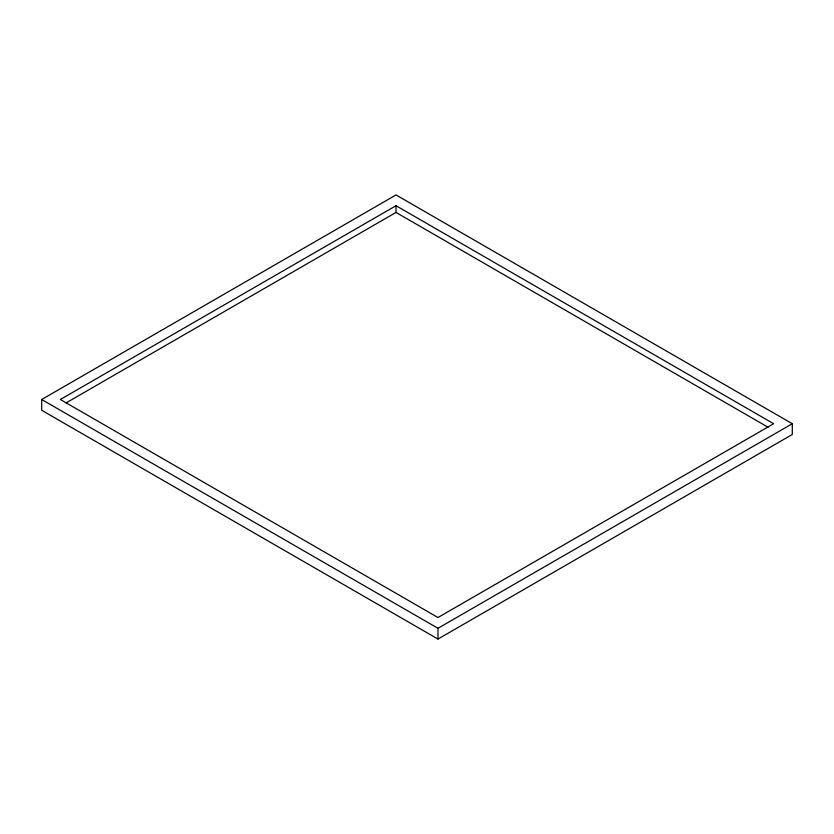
<?xml version="1.0" encoding="UTF-8"?>
<svg xmlns="http://www.w3.org/2000/svg" width="834" height="834" viewBox="0 0 834 834"><rect width="100%" height="100%" fill="white"/><g stroke="black" fill="none" stroke-linecap="round" stroke-linejoin="round"><path stroke-width="1.25" d="M41.7 399.507L396.025 194.937L792.3 423.724L792.3 434.493L437.975 639.063L41.7 410.276L41.7 399.507L437.975 628.294L792.3 423.724M396.025 205.706L60.35 399.507L437.975 617.525L773.65 423.724L396.025 205.706L396.025 212.43L768.02 427.206M65.98 402.978L396.025 212.43M437.975 628.294L437.975 639.063"/></g></svg>
